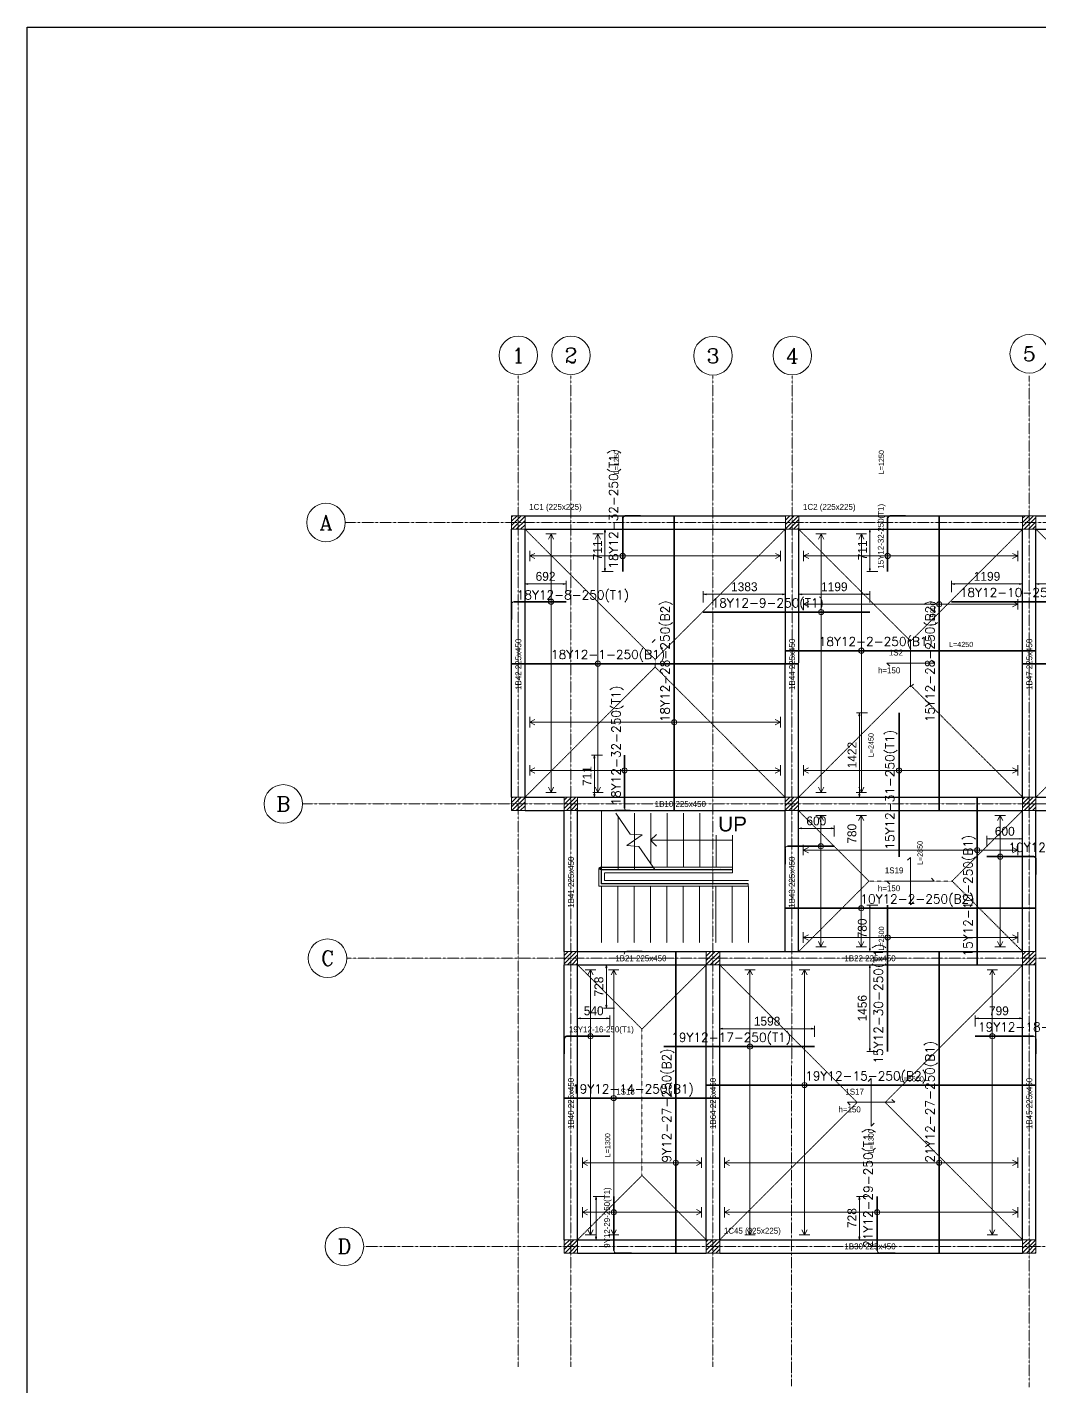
# Model space of a CAD drawing. Header units: inches. Extents: x 23 to 2032867, y 13 to 664695.
# Drawn here: x 606716 to 623773, y 11679 to 34583 of the extents above; entities that cross this region are included whole.
import ezdxf
from ezdxf.enums import TextEntityAlignment as Align

# ---------------------------------------------------------------- set-up
doc = ezdxf.new("R2010")
doc.units = ezdxf.units.IN
doc.header["$MEASUREMENT"] = 0
for name, pattern in [('CENTER2', [0.7, 0.5, -0.1, 0, -0.1]), ('HIDDEN2', [0.1875, 0.125, -0.0625]), ('Overhead', [3.96875, 2.38125, -1.5875])]:
    doc.linetypes.add(name, pattern=pattern)
for name, color, linetype, lineweight in [('A-FLOR-HRAL', 11, 'Continuous', 9), ('A-FLOR-HRAL-MBND', 5, 'Overhead', 9), ('Axis_1', 8, 'CENTER2', 0), ('Axis_2', 8, 'CENTER2', 0), ('AxisBalloons_1', 150, 'ByLayer', 0), ('AxisBalloons_2', 150, 'ByLayer', 0), ('AxisText_1', 18, 'ByLayer', 0), ('AxisText_2', 18, 'ByLayer', 0), ('BeamText', 96, 'ByLayer', 0), ('ColHatch', 11, 'ByLayer', 0), ('Column', 1, 'ByLayer', 0), ('ColumnText', 96, 'ByLayer', 0), ('Dim', 5, 'ByLayer', 0), ('RBar_BOT', 18, 'ByLayer', 0), ('RBar_TOP', 18, 'ByLayer', 0), ('RBarLabel_BOT', 6, 'ByLayer', 0), ('RBarLabel_TOP', 6, 'ByLayer', 0), ('RBarLenText_BOT', 8, 'ByLayer', 0), ('RBarLenText_TOP', 8, 'ByLayer', 0), ('RBarSpanLines', 5, 'ByLayer', 0), ('S-_ANOT----_D', 5, 'ByLayer', 0), ('S-STRS', 31, 'Continuous', 9), ('S-STRS-ANNO', 31, 'Continuous', 9), ('S-STRS-MBND', 31, 'Overhead', 9), ('S-STRS-TEXT', 31, 'Continuous', 9), ('Slab', 5, 'ByLayer', 0), ('SlabText', 5, 'ByLayer', 0), ('SlabYieldLine', 11, 'HIDDEN2', 0)]:
    doc.layers.add(name, color=color, linetype=linetype, lineweight=lineweight)
doc.layers.add('BEAM', color=5, linetype='Continuous')
doc.layers.add('dimensions', color=1, linetype='Continuous')
doc.styles.add('Arial', font='arial.ttf', dxfattribs={"height": 250})
doc.styles.add('AxisText_1', font='ROMANC', dxfattribs={"height": 50})
doc.styles.add('AxisText_2', font='ROMANC', dxfattribs={"height": 50})
doc.styles.add('BeamText', font='TXT', dxfattribs={"height": 1000})
doc.styles.add('ColumnText', font='TXT', dxfattribs={"height": 1000})
doc.styles.add('Dim', font='TXT', dxfattribs={"height": 1000})
doc.styles.add('RBarLabel_TOP', font='TXT', dxfattribs={"height": 20})
doc.styles.add('RBarLenText_BOT', font='TXT', dxfattribs={"height": 17.5})
doc.styles.add('RBarLenText_TOP', font='TXT', dxfattribs={"height": 17.5})
doc.styles.add('Roman', font='romant.shx')
doc.styles.add('SlabText', font='TXT', dxfattribs={"height": 1000})

# ---------------------------------------------------------------- blocks, each defined once
blk = doc.blocks.new('PCDIM_ARROW')
at = {"layer": 'Dim'}
blk.add_hatch(color=256, dxfattribs=at).paths.add_polyline_path([(0, 0), (-1, 0.1667), (-1, -0.1667)], flags=0)
blk.add_hatch(color=256, dxfattribs=at).paths.add_polyline_path([(0, 0), (-1, 0.1667), (-1, -0.1667)], flags=0)
blk.add_hatch(color=256, dxfattribs=at).paths.add_polyline_path([(0, 0), (-1, 0.1667), (-1, -0.1667)], flags=0)
blk.add_hatch(color=256, dxfattribs=at).paths.add_polyline_path([(0, 0), (-1, 0.1667), (-1, -0.1667)], flags=0)
at = {"layer": 'S-_ANOT----_D'}
blk.add_hatch(color=256, dxfattribs=at).paths.add_polyline_path([(0, 0), (-1, 0.1667), (-1, -0.1667)], flags=0)
blk.add_hatch(color=256, dxfattribs=at).paths.add_polyline_path([(0, 0), (-1, 0.1667), (-1, -0.1667)], flags=0)
at = {"layer": 'Dim'}
blk.add_lwpolyline([(0, 0), (-1, 0.1667), (-1, -0.1667)], close=True, dxfattribs=at)
blk.add_lwpolyline([(0, 0), (-1, 0.1667), (-1, -0.1667)], close=True, dxfattribs=at)
blk.add_lwpolyline([(0, 0), (-1, 0.1667), (-1, -0.1667)], close=True, dxfattribs=at)
blk.add_lwpolyline([(0, 0), (-1, 0.1667), (-1, -0.1667)], close=True, dxfattribs=at)
at = {"layer": 'S-_ANOT----_D'}
blk.add_lwpolyline([(0, 0), (-1, 0.1667), (-1, -0.1667)], close=True, dxfattribs=at)
blk.add_lwpolyline([(0, 0), (-1, 0.1667), (-1, -0.1667)], close=True, dxfattribs=at)
blk = doc.blocks.new('Railing - Railing-258497-Level 1')
at = {"layer": 'A-FLOR-HRAL-MBND'}
for p, q in [((-4032, 2419), (-4032, 2404)), ((-3992, 2419), (-4032, 2419)), ((-4032, 2419), (-4032, 2404)), ((-3992, 2419), (-4032, 2419)), ((-4032, 2419), (-4032, 2404)), ((-3992, 2419), (-4032, 2419)), ((-4032, 2419), (-4032, 2404)), ((-3992, 2419), (-4032, 2419)), ((-4032, 2419), (-4032, 2404)), ((-3992, 2419), (-4032, 2419)), ((-4032, 2419), (-4032, 2404)), ((-3992, 2419), (-4032, 2419)), ((-3095, 2389), (-3997, 2389)), ((-3095, 2389), (-3997, 2389)), ((-3095, 2389), (-3997, 2389)), ((-3095, 2389), (-3997, 2389)), ((-3095, 2389), (-3997, 2389)), ((-3095, 2389), (-3997, 2389)), ((-3115, 2419), (-3992, 2419)), ((-3115, 2419), (-3992, 2419)), ((-3115, 2419), (-3992, 2419)), ((-3115, 2419), (-3992, 2419)), ((-3115, 2419), (-3992, 2419)), ((-3115, 2419), (-3992, 2419))]:
    blk.add_line(p, q, dxfattribs=at)
blk = doc.blocks.new('Top Rail Type - Top Rail_Internal_-258609-Level 1')
at = {"layer": 'A-FLOR-HRAL'}
for p, q in [((-1784, 2424), (-2021, 2424)), ((-2021, 2384), (-1784, 2384)), ((-1984, 2402), (-1984, 2406))]:
    blk.add_line(p, q, dxfattribs=at)
at = {"layer": 'A-FLOR-HRAL', "flags": 128}
blk.add_lwpolyline([(-1784, 2406), (-1784, 2404), (-1784, 2402)], dxfattribs=at)
blk = doc.blocks.new('Top Rail Type - Top Rail_Internal_-V2-Level 1')
at = {"layer": 'A-FLOR-HRAL'}
for p, q in [((-3997, 2404), (-4037, 2404)), ((-4037, 2404), (-4037, 2106)), ((-3997, 2404), (-3997, 2146)), ((-3119, 2424), (-3091, 2384)), ((-1784, 2424), (-3119, 2424)), ((-1784, 2384), (-3091, 2384)), ((-1784, 2384), (-1784, 2424)), ((-4037, 2106), (-1517, 2106)), ((-3997, 2146), (-1517, 2146)), ((-1517, 2146), (-1517, 2106))]:
    blk.add_line(p, q, dxfattribs=at)
at = {"layer": 'A-FLOR-HRAL', "linetype": 'Overhead'}
for p, q in [((-4017, 2384), (-4017, 2424)), ((-3119, 2424), (-4017, 2424)), ((-3091, 2384), (-4017, 2384))]:
    blk.add_line(p, q, dxfattribs=at)

msp = doc.modelspace()

# ---------------------------------------------------------------- linework, layer by layer
at = {"lineweight": 35}
for p, q in [((617615.535, 21386.088), (617615.535, 26351.928)), ((622078.906, 21386.088), (622078.906, 26351.928)), ((616746.785, 25415.808), (616746.785, 26309.928)), ((621210.156, 25415.808), (621210.156, 26309.928)), ((622284.456, 24905.008), (625112.756, 24905.008)), ((618104.376, 24730.008), (620911.216, 24730.008)), ((619486.896, 24080.008), (623708.346, 24080.008)), ((614876.811, 23861.258), (619711.706, 23861.258)), ((623483.346, 23861.258), (628389.726, 23861.258)), ((622883.376, 20610.558), (623666.346, 20610.558)), ((619483.236, 19741.808), (623708.346, 19741.808)), ((621210.156, 17330.248), (621210.156, 19791.148)), ((617641.536, 13933.088), (617641.536, 19011.168)), ((622078.906, 13933.088), (622078.906, 19011.168)), ((615805.686, 17586.118), (616528.686, 17586.118)), ((617438.136, 17411.118), (619979.036, 17411.118)), ((618155.756, 16761.118), (623708.346, 16761.118)), ((615763.686, 16542.368), (618380.756, 16542.368))]:
    msp.add_line(p, q, dxfattribs=at)
for centre, start, end in [((616788.785, 26309.928), 89.9999963, 180.0000037), ((621252.156, 26309.928), 89.9999963, 180.0000037), ((623666.346, 20568.558), 359.9999963, 90.0000037), ((615805.686, 17544.118), 89.9999963, 180.0000037)]:
    msp.add_arc(centre, 42, start, end, dxfattribs=at)
at = {"layer": 'Axis_1'}
for p, q in [((612074.354, 26239.428), (652152.696, 26239.428)), ((611355.63, 21498.588), (652152.676, 21498.588)), ((612100.568, 18898.668), (652162.106, 18898.668)), ((612384.936, 14045.588), (652163.756, 14045.588))]:
    msp.add_line(p, q, dxfattribs=at)
at = {"layer": 'Axis_2'}
for p, q in [((614989.311, 12016.097), (614989.311, 28712.81)), ((615876.186, 12016.097), (615876.186, 28712.81)), ((618268.256, 12016.097), (618268.256, 28712.81)), ((619588.936, 11688.098), (619603.307, 28712.81)), ((623595.846, 11672.757), (623595.846, 28712.81))]:
    msp.add_line(p, q, dxfattribs=at)
at = {"layer": 'AxisBalloons_1'}
for centre in [(611749.354, 26239.428), (611030.63, 21498.588), (611775.568, 18898.668), (612059.936, 14045.588)]:
    msp.add_circle(centre, 325, dxfattribs=at)
at = {"layer": 'AxisBalloons_2'}
for centre in [(614989.311, 29054.81), (615876.186, 29054.81), (618268.256, 29048.098), (619604.846, 29050.758), (623595.846, 29080.598)]:
    msp.add_circle(centre, 325, dxfattribs=at)
at = {"layer": 'BEAM', "linetype": 'Continuous', "lineweight": 30}
for p, q in [((615101.811, 26351.928), (619488.716, 26351.928)), ((619713.716, 26351.928), (623483.346, 26351.928)), ((623708.346, 26351.928), (628164.726, 26351.928)), ((614876.811, 21611.088), (614876.811, 26126.928)), ((615101.811, 26126.928), (619488.626, 26126.928)), ((615101.811, 21611.088), (615101.811, 26126.928)), ((619484.806, 21611.088), (619488.626, 26126.928)), ((619709.806, 21611.088), (619713.626, 26126.928)), ((619713.716, 26126.928), (623483.346, 26126.928)), ((623483.346, 21611.088), (623483.346, 26126.928)), ((623708.346, 26126.928), (628164.726, 26126.928)), ((623708.346, 21611.088), (623708.346, 26126.928)), ((615101.811, 21611.088), (615763.686, 21611.088)), ((615988.686, 21611.088), (619484.716, 21611.088)), ((619709.806, 21611.088), (623483.346, 21611.088)), ((623708.346, 21611.088), (624455.846, 21611.088)), ((615101.811, 21386.088), (615763.686, 21386.088)), ((615763.686, 19011.168), (615763.686, 21386.088)), ((615988.686, 21386.088), (619484.626, 21386.088)), ((615988.686, 19011.168), (615988.686, 21386.088)), ((619482.616, 19011.168), (619484.626, 21386.088)), ((619707.616, 19011.168), (619709.626, 21386.088)), ((619709.716, 21386.088), (623483.346, 21386.088)), ((623483.346, 19011.168), (623483.346, 21386.088)), ((623708.346, 21386.088), (624455.846, 21386.088)), ((623708.346, 19011.168), (623708.346, 21386.088)), ((615988.686, 19011.168), (618155.756, 19011.168)), ((618380.756, 19011.168), (623483.346, 19011.168)), ((615763.686, 14158.088), (615763.686, 18786.168)), ((615988.686, 18786.168), (618155.756, 18786.168)), ((615988.686, 14158.088), (615988.686, 18786.168)), ((618155.756, 14158.088), (618155.756, 18786.168)), ((618380.756, 18786.168), (623483.346, 18786.168)), ((618380.756, 14158.088), (618380.756, 18786.168)), ((623483.346, 14158.088), (623483.346, 18786.168)), ((623708.346, 14158.088), (623708.346, 18786.168)), ((615988.686, 14158.088), (618155.756, 14158.088)), ((618380.756, 14158.088), (623483.346, 14158.088)), ((615988.686, 13933.088), (618155.756, 13933.088)), ((618380.756, 13933.088), (623483.346, 13933.088))]:
    msp.add_line(p, q, dxfattribs=at)
at = {"layer": 'ColHatch', "linetype": 'Continuous'}
for p, q in [((614876.811, 26331.086), (614897.653, 26351.928)), ((614876.811, 26260.376), (614968.364, 26351.928)), ((614876.811, 26189.665), (615039.074, 26351.928)), ((614884.785, 26126.928), (615101.811, 26343.954)), ((619488.716, 26346.797), (619493.847, 26351.928)), ((619488.716, 26276.087), (619564.558, 26351.928)), ((619488.716, 26205.376), (619635.269, 26351.928)), ((619488.716, 26134.665), (619705.979, 26351.928)), ((623483.346, 26310.919), (623524.356, 26351.928)), ((623483.346, 26240.208), (623595.067, 26351.928)), ((623483.346, 26169.497), (623665.777, 26351.928)), ((614955.496, 26126.928), (615101.811, 26273.244)), ((615026.206, 26126.928), (615101.811, 26202.533)), ((615096.917, 26126.928), (615101.811, 26131.822)), ((619551.69, 26126.928), (619713.716, 26288.955)), ((619622.401, 26126.928), (619713.716, 26218.244)), ((619693.111, 26126.928), (619713.716, 26147.533)), ((623511.488, 26126.928), (623708.346, 26323.786)), ((623582.199, 26126.928), (623708.346, 26253.076)), ((623652.909, 26126.928), (623708.346, 26182.365)), ((614876.811, 21593.471), (614894.429, 21611.088)), ((614876.811, 21522.76), (614965.139, 21611.088)), ((614876.811, 21452.05), (615035.85, 21611.088)), ((614881.561, 21386.088), (615101.811, 21606.339)), ((614952.271, 21386.088), (615101.811, 21535.628)), ((615763.686, 21561.107), (615813.667, 21611.088)), ((615763.686, 21490.396), (615884.378, 21611.088)), ((615763.686, 21419.686), (615955.089, 21611.088)), ((615800.799, 21386.088), (615988.686, 21573.975)), ((619484.716, 21605.182), (619490.623, 21611.088)), ((619484.716, 21534.471), (619561.333, 21611.088)), ((619484.716, 21463.76), (619632.044, 21611.088)), ((619484.716, 21393.05), (619702.755, 21611.088)), ((619548.466, 21386.088), (619709.716, 21547.339)), ((623483.346, 21573.303), (623521.132, 21611.088)), ((623483.346, 21502.592), (623591.842, 21611.088)), ((623483.346, 21431.882), (623662.553, 21611.088)), ((623508.264, 21386.088), (623708.346, 21586.171)), ((615022.982, 21386.088), (615101.811, 21464.918)), ((615093.693, 21386.088), (615101.811, 21394.207)), ((615871.51, 21386.088), (615988.686, 21503.264)), ((615942.221, 21386.088), (615988.686, 21432.554)), ((619619.176, 21386.088), (619709.716, 21476.628)), ((619689.887, 21386.088), (619709.716, 21405.918)), ((623578.974, 21386.088), (623708.346, 21515.46)), ((623649.685, 21386.088), (623708.346, 21444.75)), ((615763.686, 18944.812), (615830.043, 19011.168)), ((615763.686, 18874.101), (615900.753, 19011.168)), ((615763.686, 18803.391), (615971.464, 19011.168)), ((618155.756, 19003.429), (618163.495, 19011.168)), ((618155.756, 18932.719), (618234.206, 19011.168)), ((618155.756, 18862.008), (618304.916, 19011.168)), ((618155.756, 18791.297), (618375.627, 19011.168)), ((623483.346, 18957.008), (623537.507, 19011.168)), ((623483.346, 18886.297), (623608.217, 19011.168)), ((623483.346, 18815.586), (623678.928, 19011.168)), ((615817.175, 18786.168), (615988.686, 18957.68)), ((615887.885, 18786.168), (615988.686, 18886.969)), ((615958.596, 18786.168), (615988.686, 18816.259)), ((618221.338, 18786.168), (618380.756, 18945.587)), ((618292.048, 18786.168), (618380.756, 18874.876)), ((618362.759, 18786.168), (618380.756, 18804.165)), ((623524.639, 18786.168), (623708.346, 18969.876)), ((623595.349, 18786.168), (623708.346, 18899.165)), ((623666.06, 18786.168), (623708.346, 18828.454)), ((615763.686, 14136.486), (615785.289, 14158.088)), ((615763.686, 14065.775), (615856, 14158.088)), ((615763.686, 13995.064), (615926.71, 14158.088)), ((615772.421, 13933.088), (615988.686, 14149.354)), ((615843.132, 13933.088), (615988.686, 14078.643)), ((615913.842, 13933.088), (615988.686, 14007.932)), ((618155.756, 14124.393), (618189.452, 14158.088)), ((618155.756, 14053.682), (618260.163, 14158.088)), ((618155.756, 13982.971), (618330.873, 14158.088)), ((618176.584, 13933.088), (618380.756, 14137.261)), ((618247.295, 13933.088), (618380.756, 14066.55)), ((618318.005, 13933.088), (618380.756, 13995.839)), ((623483.346, 14148.682), (623492.753, 14158.088)), ((623483.346, 14077.971), (623563.464, 14158.088)), ((623483.346, 14007.26), (623634.174, 14158.088)), ((623483.346, 13936.55), (623704.885, 14158.088)), ((623550.596, 13933.088), (623708.346, 14090.839)), ((623621.306, 13933.088), (623708.346, 14020.128)), ((615984.553, 13933.088), (615988.686, 13937.222)), ((623692.017, 13933.088), (623708.346, 13949.417))]:
    msp.add_line(p, q, dxfattribs=at)
at = {"layer": 'Column'}
for p, q in [((615101.811, 26351.928), (614876.811, 26351.928)), ((614876.811, 26351.928), (614876.811, 26126.928)), ((615101.811, 26126.928), (615101.811, 26351.928)), ((619713.716, 26351.928), (619488.716, 26351.928)), ((619488.716, 26351.928), (619488.716, 26126.928)), ((619713.716, 26126.928), (619713.716, 26351.928)), ((623708.346, 26351.928), (623483.346, 26351.928)), ((623483.346, 26351.928), (623483.346, 26126.928)), ((623708.346, 26126.928), (623708.346, 26351.928)), ((614876.811, 26126.928), (615101.811, 26126.928)), ((619488.716, 26126.928), (619713.716, 26126.928)), ((623483.346, 26126.928), (623708.346, 26126.928)), ((615101.811, 21611.088), (614876.811, 21611.088)), ((614876.811, 21611.088), (614876.811, 21386.088)), ((615101.811, 21386.088), (615101.811, 21611.088)), ((615988.686, 21611.088), (615763.686, 21611.088)), ((615763.686, 21611.088), (615763.686, 21386.088)), ((615988.686, 21386.088), (615988.686, 21611.088)), ((619709.716, 21611.088), (619484.716, 21611.088)), ((619484.716, 21611.088), (619484.716, 21386.088)), ((619709.716, 21386.088), (619709.716, 21611.088)), ((623708.346, 21611.088), (623483.346, 21611.088)), ((623483.346, 21611.088), (623483.346, 21386.088)), ((623708.346, 21386.088), (623708.346, 21611.088)), ((614876.811, 21386.088), (615101.811, 21386.088)), ((615763.686, 21386.088), (615988.686, 21386.088)), ((619484.716, 21386.088), (619709.716, 21386.088)), ((623483.346, 21386.088), (623708.346, 21386.088)), ((615988.686, 19011.168), (615763.686, 19011.168)), ((615763.686, 19011.168), (615763.686, 18786.168)), ((615988.686, 18786.168), (615988.686, 19011.168)), ((618380.756, 19011.168), (618155.756, 19011.168)), ((618155.756, 19011.168), (618155.756, 18786.168)), ((618380.756, 18786.168), (618380.756, 19011.168)), ((623708.346, 19011.168), (623483.346, 19011.168)), ((623483.346, 19011.168), (623483.346, 18786.168)), ((623708.346, 18786.168), (623708.346, 19011.168)), ((615763.686, 18786.168), (615988.686, 18786.168)), ((618155.756, 18786.168), (618380.756, 18786.168)), ((623483.346, 18786.168), (623708.346, 18786.168)), ((615988.686, 14158.088), (615763.686, 14158.088)), ((615763.686, 14158.088), (615763.686, 13933.088)), ((615988.686, 13933.088), (615988.686, 14158.088)), ((618380.756, 14158.088), (618155.756, 14158.088)), ((618155.756, 14158.088), (618155.756, 13933.088)), ((618380.756, 13933.088), (618380.756, 14158.088)), ((623708.346, 14158.088), (623483.346, 14158.088)), ((623483.346, 14158.088), (623483.346, 13933.088)), ((623708.346, 13933.088), (623708.346, 14158.088)), ((615763.686, 13933.088), (615988.686, 13933.088)), ((618155.756, 13933.088), (618380.756, 13933.088)), ((623483.346, 13933.088), (623708.346, 13933.088))]:
    msp.add_line(p, q, dxfattribs=at)
at = {"layer": 'Dim', "linetype": 'Continuous'}
for p, q in [((616396.785, 26126.928), (616584.285, 26126.928)), ((616446.785, 25415.808), (616446.785, 26126.928)), ((620860.156, 26126.928), (621047.656, 26126.928)), ((620910.156, 25415.808), (620910.156, 26126.928)), ((615101.811, 25255.008), (615101.811, 25067.508)), ((615101.811, 25205.008), (615793.428, 25205.008)), ((615793.428, 25255.008), (615793.428, 25067.508)), ((616396.785, 25415.808), (616584.285, 25415.808)), ((620860.156, 25415.808), (621047.656, 25415.808)), ((622284.456, 25255.008), (622284.456, 25067.508)), ((622284.456, 25205.008), (623483.346, 25205.008)), ((623483.346, 25255.008), (623483.346, 25067.508)), ((623708.346, 25255.008), (623708.346, 25067.508)), ((623708.346, 25205.008), (625112.756, 25205.008)), ((618104.376, 25080.008), (618104.376, 24892.508)), ((618104.376, 25030.008), (619487.446, 25030.008)), ((619487.446, 25080.008), (619487.446, 24892.508)), ((619712.446, 25080.008), (619712.446, 24892.508)), ((619712.446, 25030.008), (620911.216, 25030.008)), ((620911.216, 25080.008), (620911.216, 24892.508)), ((620685.156, 23033.338), (620872.656, 23033.338)), ((620735.156, 21611.088), (620735.156, 23033.338)), ((616221.785, 22322.218), (616409.285, 22322.218)), ((616271.785, 21611.088), (616271.785, 22322.218)), ((616221.785, 21611.088), (616409.285, 21611.088)), ((620685.156, 21611.088), (620872.656, 21611.088)), ((620685.156, 21386.088), (620872.656, 21386.088)), ((619709.116, 21135.558), (619709.116, 20948.058)), ((619709.116, 21085.558), (620308.996, 21085.558)), ((620308.996, 21135.558), (620308.996, 20948.058)), ((622883.376, 20960.558), (622883.376, 20773.058)), ((622883.376, 20910.558), (623483.346, 20910.558)), ((623483.346, 20960.558), (623483.346, 20773.058)), ((620860.156, 19791.148), (621047.656, 19791.148)), ((620910.156, 19011.168), (620910.156, 19791.148)), ((620860.156, 19011.168), (621047.656, 19011.168)), ((616422.786, 18786.168), (616610.286, 18786.168)), ((616472.786, 18058.208), (616472.786, 18786.168)), ((620860.156, 18786.168), (621047.656, 18786.168)), ((620910.156, 17330.248), (620910.156, 18786.168)), ((615988.686, 17936.118), (615988.686, 17748.618)), ((615988.686, 17886.118), (616528.686, 17886.118)), ((616422.786, 18058.208), (616610.286, 18058.208)), ((616528.686, 17936.118), (616528.686, 17748.618)), ((622684.206, 17936.118), (622684.206, 17748.618)), ((622684.206, 17886.118), (623483.346, 17886.118)), ((623483.346, 17936.118), (623483.346, 17748.618)), ((618155.756, 17761.118), (618155.756, 17573.618)), ((618380.756, 17761.118), (618380.756, 17573.618)), ((618380.756, 17711.118), (619979.036, 17711.118)), ((619979.036, 17761.118), (619979.036, 17573.618)), ((620860.156, 17330.248), (621047.656, 17330.248)), ((616247.786, 14886.048), (616435.286, 14886.048)), ((616297.786, 14158.088), (616297.786, 14886.048)), ((620685.156, 14886.048), (620872.656, 14886.048)), ((620735.156, 14158.088), (620735.156, 14886.048)), ((616247.786, 14158.088), (616435.286, 14158.088)), ((620685.156, 14158.088), (620872.656, 14158.088))]:
    msp.add_line(p, q, dxfattribs=at)
at = {"layer": 'RBar_BOT', "color": 0, "lineweight": 35}
msp.add_line((622719.156, 18786.168), (622719.156, 21611.088), dxfattribs=at)
at = {"layer": 'RBar_TOP', "color": 0, "lineweight": 35}
for p, q in [((616788.785, 26351.928), (617046.785, 26351.928)), ((621252.156, 26351.928), (621510.156, 26351.928)), ((614876.811, 24605.008), (614876.811, 24863.008)), ((614918.811, 24905.008), (615793.428, 24905.008)), ((621402.156, 20606.108), (621402.156, 23033.338)), ((616778.285, 21428.088), (616778.285, 22322.218)), ((616871.785, 21386.088), (616613.785, 21386.088)), ((619484.116, 20485.558), (619484.116, 20743.558)), ((619526.116, 20785.558), (620308.996, 20785.558)), ((623708.346, 20568.558), (623708.346, 20310.558)), ((616814.785, 19011.168), (617072.786, 19011.168)), ((615763.686, 17286.118), (615763.686, 17544.118)), ((622684.206, 17586.118), (623666.346, 17586.118)), ((623708.346, 17544.118), (623708.346, 17286.118)), ((616597.786, 13975.088), (616597.786, 14886.048)), ((621035.156, 13975.088), (621035.156, 14886.048)), ((616897.786, 13933.088), (616639.785, 13933.088)), ((621335.156, 13933.088), (621077.156, 13933.088))]:
    msp.add_line(p, q, dxfattribs=at)
at = {"layer": 'RBar_TOP'}
for centre, radius, start, end in [((614918.811, 24863.008), 42, 89.9999963, 180.0000037), ((616820.285, 21428.088), 42, 179.9999963, 270.0000037), ((619526.116, 20743.558), 42, 89.9999963, 180.0000037), ((616814.786, 18969.169), 41.999, 90.0006784, 180.0006858), ((623666.346, 17544.118), 42, 359.9999963, 90.0000037), ((616639.786, 13975.088), 41.999, 179.9993142, 269.9993216), ((621077.156, 13975.088), 42, 179.9999963, 270.0000037)]:
    msp.add_arc(centre, radius, start, end, dxfattribs=at)
at = {"layer": 'RBarSpanLines'}
for p, q in [((615452.889, 26046.928), (615627.889, 26046.928)), ((615496.639, 25959.428), (615540.389, 26046.928)), ((615540.389, 21691.088), (615540.389, 26046.928)), ((615540.389, 26046.928), (615584.139, 25959.428)), ((616242.082, 26046.928), (616417.082, 26046.928)), ((616285.832, 25959.428), (616329.582, 26046.928)), ((616329.582, 21691.088), (616329.582, 26046.928)), ((616329.582, 26046.928), (616373.332, 25959.428)), ((620002.036, 26046.928), (620177.036, 26046.928)), ((620045.786, 25959.428), (620089.536, 26046.928)), ((620089.536, 21691.088), (620089.536, 26046.928)), ((620089.536, 26046.928), (620133.286, 25959.428)), ((620680.396, 26046.928), (620855.396, 26046.928)), ((620724.146, 25959.428), (620767.896, 26046.928)), ((620767.896, 21691.088), (620767.896, 26046.928)), ((620767.896, 26046.928), (620811.646, 25959.428)), ((615181.811, 25587.848), (615181.811, 25762.848)), ((615181.811, 25675.348), (615269.311, 25719.098)), ((619408.236, 25675.348), (615181.811, 25675.348)), ((615269.311, 25631.598), (615181.811, 25675.348)), ((619408.236, 25675.348), (619320.736, 25719.098)), ((619320.736, 25631.598), (619408.236, 25675.348)), ((619408.236, 25587.848), (619408.236, 25762.848)), ((619793.236, 25587.848), (619793.236, 25762.848)), ((619793.236, 25675.348), (619880.736, 25719.098)), ((623403.346, 25675.348), (619793.236, 25675.348)), ((619880.736, 25631.598), (619793.236, 25675.348)), ((623403.346, 25675.348), (623315.846, 25719.098)), ((623315.846, 25631.598), (623403.346, 25675.348)), ((623403.346, 25587.848), (623403.346, 25762.848)), ((619792.556, 24774.998), (619792.556, 24949.998)), ((619792.556, 24862.498), (619880.056, 24906.248)), ((623403.346, 24862.498), (619792.556, 24862.498)), ((619880.056, 24818.748), (619792.556, 24862.498)), ((623403.346, 24862.498), (623315.846, 24906.248)), ((623315.846, 24818.748), (623403.346, 24862.498)), ((623403.346, 24774.998), (623403.346, 24949.998)), ((615181.811, 22788.028), (615181.811, 22963.028)), ((615181.811, 22875.528), (615269.311, 22919.278)), ((619405.876, 22875.528), (619318.376, 22919.278)), ((619405.876, 22788.028), (619405.876, 22963.028)), ((619405.876, 22875.528), (615181.811, 22875.528)), ((615269.311, 22831.778), (615181.811, 22875.528)), ((619318.376, 22831.778), (619405.876, 22875.528)), ((615181.811, 21975.178), (615181.811, 22150.178)), ((615181.811, 22062.678), (615269.311, 22106.428)), ((619405.196, 22062.678), (615181.811, 22062.678)), ((615269.311, 22018.928), (615181.811, 22062.678)), ((619405.196, 22062.678), (619317.696, 22106.428)), ((619317.696, 22018.928), (619405.196, 22062.678)), ((619405.196, 21975.178), (619405.196, 22150.178)), ((619790.196, 21975.178), (619790.196, 22150.178)), ((619790.196, 22062.678), (619877.696, 22106.428)), ((623403.346, 22062.678), (619790.196, 22062.678)), ((619877.696, 22018.928), (619790.196, 22062.678)), ((623403.346, 22062.678), (623315.846, 22106.428)), ((623315.846, 22018.928), (623403.346, 22062.678)), ((623403.346, 21975.178), (623403.346, 22150.178)), ((615496.639, 21778.588), (615540.389, 21691.088)), ((615540.389, 21691.088), (615584.139, 21778.588)), ((616285.832, 21778.588), (616329.582, 21691.088)), ((616329.582, 21691.088), (616373.332, 21778.588)), ((620045.786, 21778.588), (620089.536, 21691.088)), ((620089.536, 21691.088), (620133.286, 21778.588)), ((620724.146, 21778.588), (620767.896, 21691.088)), ((620767.896, 21691.088), (620811.646, 21778.588)), ((615452.889, 21691.088), (615627.889, 21691.088)), ((616242.082, 21691.088), (616417.082, 21691.088)), ((620002.036, 21691.088), (620177.036, 21691.088)), ((620680.396, 21691.088), (620855.396, 21691.088)), ((619999.036, 21306.088), (620174.036, 21306.088)), ((620042.786, 21218.588), (620086.536, 21306.088)), ((620086.536, 19091.168), (620086.536, 21306.088)), ((620086.536, 21306.088), (620130.286, 21218.588)), ((620677.766, 21306.088), (620852.766, 21306.088)), ((620721.516, 21218.588), (620765.266, 21306.088)), ((620765.266, 19091.168), (620765.266, 21306.088)), ((620765.266, 21306.088), (620809.016, 21218.588)), ((623018.366, 21306.088), (623193.366, 21306.088)), ((623062.116, 21218.588), (623105.866, 21306.088)), ((623105.866, 19091.168), (623105.866, 21306.088)), ((623105.866, 21306.088), (623149.616, 21218.588)), ((619789.056, 20633.608), (619789.056, 20808.608)), ((619789.056, 20721.108), (619876.556, 20764.858)), ((623403.346, 20721.108), (619789.056, 20721.108)), ((619876.556, 20677.358), (619789.056, 20721.108)), ((623403.346, 20721.108), (623315.846, 20764.858)), ((623315.846, 20677.358), (623403.346, 20721.108)), ((623403.346, 20633.608), (623403.346, 20808.608)), ((619787.816, 19161.168), (619787.816, 19336.168)), ((619787.816, 19248.668), (619875.316, 19292.418)), ((623403.346, 19248.668), (619787.816, 19248.668)), ((619875.316, 19204.918), (619787.816, 19248.668)), ((623403.346, 19248.668), (623315.846, 19292.418)), ((623315.846, 19204.918), (623403.346, 19248.668)), ((623403.346, 19161.168), (623403.346, 19336.168)), ((619999.036, 19091.168), (620174.036, 19091.168)), ((620042.786, 19178.668), (620086.536, 19091.168)), ((620086.536, 19091.168), (620130.286, 19178.668)), ((620677.766, 19091.168), (620852.766, 19091.168)), ((620721.516, 19178.668), (620765.266, 19091.168)), ((620765.266, 19091.168), (620809.016, 19178.668)), ((623018.366, 19091.168), (623193.366, 19091.168)), ((623062.116, 19178.668), (623105.866, 19091.168)), ((623105.866, 19091.168), (623149.616, 19178.668)), ((616117.893, 18706.168), (616292.893, 18706.168)), ((616161.643, 18618.668), (616205.393, 18706.168)), ((616205.393, 14238.088), (616205.393, 18706.168)), ((616205.393, 18706.168), (616249.143, 18618.668)), ((616507.965, 18706.168), (616682.965, 18706.168)), ((616551.715, 18618.668), (616595.465, 18706.168)), ((616595.465, 14238.088), (616595.465, 18706.168)), ((616595.465, 18706.168), (616639.215, 18618.668)), ((618803.516, 18706.168), (618978.516, 18706.168)), ((618847.266, 18618.668), (618891.016, 18706.168)), ((618891.016, 14238.088), (618891.016, 18706.168)), ((618891.016, 18706.168), (618934.766, 18618.668)), ((619721.986, 18706.168), (619896.986, 18706.168)), ((619765.736, 18618.668), (619809.486, 18706.168)), ((619809.486, 14238.088), (619809.486, 18706.168)), ((619809.486, 18706.168), (619853.236, 18618.668)), ((622885.586, 18706.168), (623060.586, 18706.168)), ((622929.336, 18618.668), (622973.086, 18706.168)), ((622973.086, 14238.088), (622973.086, 18706.168)), ((622973.086, 18706.168), (623016.836, 18618.668)), ((616068.686, 15366.448), (616068.686, 15541.448)), ((616068.686, 15453.948), (616156.186, 15497.698)), ((618075.756, 15453.948), (616068.686, 15453.948)), ((616156.186, 15410.198), (616068.686, 15453.948)), ((618075.756, 15453.948), (617988.257, 15497.698)), ((617988.257, 15410.198), (618075.756, 15453.948)), ((618075.756, 15366.448), (618075.756, 15541.448)), ((618460.756, 15366.448), (618460.756, 15541.448)), ((618460.756, 15453.948), (618548.256, 15497.698)), ((623403.346, 15453.948), (618460.756, 15453.948)), ((618548.256, 15410.198), (618460.756, 15453.948)), ((623403.346, 15453.948), (623315.846, 15497.698)), ((623315.846, 15410.198), (623403.346, 15453.948)), ((623403.346, 15366.448), (623403.346, 15541.448)), ((616068.686, 14533.398), (616068.686, 14708.398)), ((616068.686, 14620.898), (616156.186, 14664.648)), ((618075.756, 14620.898), (617988.257, 14664.648)), ((618075.756, 14533.398), (618075.756, 14708.398)), ((618460.756, 14533.398), (618460.756, 14708.398)), ((618460.756, 14620.898), (618548.256, 14664.648)), ((623403.346, 14620.898), (623315.846, 14664.648)), ((623403.346, 14533.398), (623403.346, 14708.398)), ((618075.756, 14620.898), (616068.686, 14620.898)), ((616156.186, 14577.148), (616068.686, 14620.898)), ((617988.257, 14577.148), (618075.756, 14620.898)), ((623403.346, 14620.898), (618460.756, 14620.898)), ((618548.256, 14577.148), (618460.756, 14620.898)), ((623315.846, 14577.148), (623403.346, 14620.898)), ((616117.893, 14238.088), (616292.893, 14238.088)), ((616161.643, 14325.588), (616205.393, 14238.088)), ((616205.393, 14238.088), (616249.143, 14325.588)), ((616507.965, 14238.088), (616682.965, 14238.088)), ((616551.715, 14325.588), (616595.465, 14238.088)), ((616595.465, 14238.088), (616639.215, 14325.588)), ((618803.516, 14238.088), (618978.516, 14238.088)), ((618847.266, 14325.588), (618891.016, 14238.088)), ((618891.016, 14238.088), (618934.766, 14325.588)), ((619721.986, 14238.088), (619896.986, 14238.088)), ((619765.736, 14325.588), (619809.486, 14238.088)), ((619809.486, 14238.088), (619853.236, 14325.588)), ((622885.586, 14238.088), (623060.586, 14238.088)), ((622929.336, 14325.588), (622973.086, 14238.088)), ((622973.086, 14238.088), (623016.836, 14325.588))]:
    msp.add_line(p, q, dxfattribs=at)
for centre in [(616746.785, 25675.348), (621210.156, 25675.348), (615540.389, 24905.008), (620089.536, 24730.008), (622078.906, 24862.498), (620767.896, 24080.008), (616329.582, 23861.258), (617615.535, 22875.528), (616778.285, 22062.678), (621402.156, 22062.678), (620086.536, 20785.558), (622719.156, 20721.108), (623105.866, 20610.558), (620765.266, 19741.808), (621210.156, 19248.668), (616205.393, 17586.118), (618891.016, 17411.118), (622973.086, 17586.118), (619809.486, 16761.118), (616595.465, 16542.368), (617641.536, 15453.948), (622078.906, 15453.948), (616597.786, 14620.898), (621035.156, 14620.898)]:
    msp.add_circle(centre, 43.75, dxfattribs=at)
at = {"layer": 'S-STRS'}
for p, q in [((616874.532, 20990.486), (616631.937, 21340.688)), ((616946.851, 21340.688), (616946.851, 20985.495)), ((617221.851, 21340.688), (617221.851, 20489.107)), ((617496.851, 21340.688), (617496.851, 20431.488)), ((617771.851, 21340.688), (617771.851, 20431.488)), ((618046.851, 21340.688), (618046.851, 20431.488)), ((618321.851, 21340.688), (618321.851, 20431.488)), ((618596.851, 21340.688), (618596.851, 20431.488)), ((616816.354, 20795.689), (617077.349, 20976.488)), ((617077.349, 20976.488), (616874.532, 20990.486)), ((616946.851, 20886.088), (616946.851, 20786.682)), ((617019.171, 20781.691), (616816.354, 20795.689)), ((617261.765, 20431.488), (617019.171, 20781.691)), ((618596.851, 20386.088), (617293.215, 20386.088)), ((618321.851, 20391.488), (618321.851, 20386.088)), ((618596.851, 20391.488), (618596.851, 20386.088)), ((618596.851, 20386.088), (618596.851, 20336.088)), ((618596.851, 20336.088), (617327.851, 20336.088))]:
    msp.add_line(p, q, dxfattribs=at)
at = {"layer": 'S-STRS-ANNO'}
for p, q in [((617314.304, 20983.679), (617216.713, 20886.088)), ((617314.304, 20788.498), (617216.713, 20886.088)), ((617492.741, 20886.088), (617221.851, 20886.088)), ((617768.768, 20886.088), (617496.851, 20886.088)), ((618044.796, 20886.088), (617771.851, 20886.088)), ((618320.824, 20886.088), (618046.851, 20886.088)), ((618596.851, 20886.088), (618321.851, 20886.088))]:
    msp.add_line(p, q, dxfattribs=at)
at = {"layer": 'S-STRS-MBND'}
for p, q in [((616388.63, 21386.088), (616388.63, 20386.088)), ((616671.851, 21283.07), (616671.851, 20386.088)), ((616946.851, 20985.495), (616946.851, 20886.088)), ((616946.851, 20786.682), (616946.851, 20386.088)), ((616388.63, 20386.088), (616388.63, 20158.665)), ((617293.215, 20386.088), (616388.63, 20386.088)), ((616388.63, 20386.088), (616388.63, 20158.665)), ((617293.215, 20386.088), (616388.63, 20386.088)), ((616388.63, 20153.265), (616388.63, 20158.665)), ((616388.63, 20158.665), (618863.63, 20158.665)), ((616388.63, 20158.665), (618863.63, 20158.665)), ((616438.63, 20336.088), (616438.63, 20208.665)), ((617327.851, 20336.088), (616438.63, 20336.088)), ((616438.63, 20208.665), (618863.63, 20208.665)), ((616663.63, 20153.265), (616663.63, 20158.665)), ((616938.63, 20153.265), (616938.63, 20158.665)), ((618313.63, 20153.265), (618313.63, 20158.665)), ((618588.63, 20153.265), (618588.63, 20158.665)), ((616388.63, 19158.665), (616388.63, 20113.265)), ((616663.63, 19158.665), (616663.63, 20113.265)), ((616938.63, 19158.665), (616938.63, 20113.265)), ((617213.63, 19158.665), (617213.63, 20113.265)), ((617488.63, 19158.665), (617488.63, 20113.265)), ((617763.63, 19158.665), (617763.63, 20113.265)), ((618038.63, 19158.665), (618038.63, 20113.265)), ((618313.63, 19158.665), (618313.63, 20113.265)), ((618588.63, 19158.665), (618588.63, 20113.265)), ((618863.63, 19158.665), (618863.63, 20113.265))]:
    msp.add_line(p, q, dxfattribs=at)
at = {"layer": 'Slab', "linetype": 'Continuous'}
for p, q in [((617244.766, 24219.508), (617294.264, 24269.008)), ((621548.036, 24219.508), (621597.526, 24269.008)), ((621597.526, 23469.008), (621597.526, 24269.008)), ((621197.526, 23869.008), (621997.526, 23869.008)), ((621247.026, 23819.508), (621197.526, 23869.008)), ((621948.036, 23918.508), (621997.526, 23869.008)), ((621647.026, 23518.508), (621597.526, 23469.008)), ((621546.486, 20549.128), (621595.976, 20598.628)), ((621595.976, 19798.628), (621595.976, 20598.628)), ((621195.976, 20198.628), (621995.976, 20198.628)), ((621245.476, 20149.128), (621195.976, 20198.628)), ((621946.486, 20248.128), (621995.976, 20198.628)), ((621645.476, 19848.128), (621595.976, 19798.628)), ((620882.556, 16822.628), (620932.046, 16872.128)), ((620932.046, 16072.128), (620932.046, 16872.128)), ((621282.556, 16521.628), (621332.046, 16472.128)), ((620532.046, 16472.128), (621332.046, 16472.128)), ((620581.546, 16422.628), (620532.046, 16472.128)), ((620981.546, 16121.628), (620932.046, 16072.128))]:
    msp.add_line(p, q, dxfattribs=at)
at = {"layer": 'SlabYieldLine'}
for p, q in [((615101.811, 26126.928), (617294.236, 23934.508)), ((619488.626, 26126.928), (617294.346, 23934.508)), ((619713.626, 26126.928), (621598.006, 24240.958)), ((623483.346, 26126.928), (621597.376, 24240.958)), ((623708.346, 26126.928), (625936.536, 23898.738)), ((621597.686, 24241.268), (621597.376, 23497.058)), ((617294.29, 23934.448), (617294.236, 23803.508)), ((623708.346, 21611.088), (625936.536, 23839.278)), ((615101.811, 21611.088), (617294.236, 23803.508)), ((619484.806, 21611.088), (617294.236, 23803.508)), ((619709.806, 21611.088), (621597.376, 23497.058)), ((623483.346, 21611.088), (621597.376, 23497.058)), ((619709.626, 21386.088), (620896.076, 20198.628)), ((623483.346, 21386.088), (622295.886, 20198.628)), ((619707.616, 19011.168), (620896.076, 20198.628)), ((622295.886, 20198.628), (620896.076, 20198.628)), ((623483.346, 19011.168), (622295.886, 20198.628)), ((615988.686, 18786.168), (617072.222, 17702.638)), ((618155.756, 18786.168), (617072.222, 17702.638)), ((618380.756, 18786.168), (620694.796, 16472.128)), ((623483.346, 18786.168), (621169.306, 16472.128)), ((617072.222, 17702.638), (617072.222, 15241.618)), ((618380.756, 14158.088), (620694.796, 16472.128)), ((621169.306, 16472.128), (620694.796, 16472.128)), ((623483.346, 14158.088), (621169.306, 16472.128)), ((615988.686, 14158.088), (617072.222, 15241.618)), ((618155.756, 14158.088), (617072.222, 15241.618))]:
    msp.add_line(p, q, dxfattribs=at)

# ---------------------------------------------------------------- block references
at = {"layer": 'A-FLOR-HRAL'}
for name in ['Top Rail Type - Top Rail_Internal_-V2-Level 1', 'Railing - Railing-258497-Level 1', 'Top Rail Type - Top Rail_Internal_-258609-Level 1']:
    msp.add_blockref(name, (620380.549, 18007.233), dxfattribs=at)
at = {"layer": 'Dim', "xscale": 50, "yscale": 50, "zscale": 50}
for p, rotation in [((616446.785, 26126.928), 90), ((620910.156, 26126.928), 90), ((616446.785, 25415.808), 270), ((620910.156, 25415.808), 270), ((615101.811, 25205.008), 180), ((622284.456, 25205.008), 180), ((623708.346, 25205.008), 180), ((618104.376, 25030.008), 180), ((619712.446, 25030.008), 180), ((620735.156, 23033.338), 90), ((616271.785, 22322.218), 90), ((616271.785, 21611.088), 270), ((620735.156, 21611.088), 270), ((619709.116, 21085.558), 180), ((622883.376, 20910.558), 180), ((620910.156, 19791.148), 90), ((620910.156, 19011.168), 270), ((616472.786, 18786.168), 90), ((620910.156, 18786.168), 90), ((616472.786, 18058.208), 270), ((615988.686, 17886.118), 180), ((622684.206, 17886.118), 180), ((618380.756, 17711.118), 180), ((620910.156, 17330.248), 270), ((616297.786, 14886.048), 90), ((620735.156, 14886.048), 90), ((616297.786, 14158.088), 270), ((620735.156, 14158.088), 270)]:
    msp.add_blockref('PCDIM_ARROW', p, dxfattribs=dict(at, rotation=rotation))
for p in [(615793.428, 25205.008), (623483.346, 25205.008), (619487.446, 25030.008), (620911.216, 25030.008), (620308.996, 21085.558), (623483.346, 20910.558), (616528.686, 17886.118), (623483.346, 17886.118), (619979.036, 17711.118)]:
    msp.add_blockref('PCDIM_ARROW', p, dxfattribs=at)

# ---------------------------------------------------------------- texts
at = {"layer": 'AxisText_1', "color": 7, "linetype": 'Continuous', "style": 'AxisText_1'}
for s, p in [('A', (611749.354, 26239.428)), ('B', (611030.63, 21498.588)), ('C', (611775.568, 18898.668)), ('D', (612059.936, 14045.588))]:
    msp.add_text(s, height=250, dxfattribs=at).set_placement(p, align=Align.MIDDLE_CENTER)
at = {"layer": 'AxisText_2', "color": 0, "linetype": 'Continuous', "style": 'AxisText_2'}
for s, p in [('1', (614989.311, 29054.81)), ('2', (615876.186, 29054.81)), ('3', (618268.256, 29048.098)), ('4', (619604.846, 29050.758)), ('5', (623595.846, 29080.598))]:
    msp.add_text(s, height=250, dxfattribs=at).set_placement(p, align=Align.MIDDLE_CENTER)
at = {"layer": 'BeamText', "linetype": 'Continuous', "style": 'BeamText'}
for s, rotation, p in [('1B42 225x450 ', 90, (614989.311, 23869.008)), ('1B44 225x450 ', 89.95164, (619599.216, 23869.008)), ('1B47 225x450 ', 90, (623595.846, 23869.008)), ('1B41 225x450 ', 90, (615876.186, 20198.628)), ('1B43 225x450 ', 89.95164, (619596.116, 20198.628)), ('1B40 225x450 ', 90, (615876.186, 16472.128)), ('1B64 225x450 ', 90, (618268.256, 16472.128)), ('1B45 225x450 ', 90, (623595.846, 16472.128))]:
    msp.add_text(s, height=100, rotation=rotation, dxfattribs=at).set_placement(p, align=Align.MIDDLE_CENTER)
for s, p in [('1B10 225x450 ', (617736.654, 21498.588)), ('1B21 225x450 ', (617072.222, 18898.668)), ('1B22 225x450 ', (620932.046, 18898.668)), ('1B30 225x450 ', (620932.046, 14045.588))]:
    msp.add_text(s, height=100, dxfattribs=at).set_placement(p, align=Align.MIDDLE_CENTER)
at = {"layer": 'ColumnText', "linetype": 'Continuous', "style": 'ColumnText'}
for s, p in [('1C1 (225x225)', (615172.522, 26422.638)), ('1C2 (225x225)', (619784.526, 26422.638)), ('1C45 (225x225)', (618451.466, 14228.798))]:
    msp.add_text(s, height=100, dxfattribs=at).set_placement(p, align=Align.BOTTOM_LEFT)
at = {"layer": 'Dim', "color": 7, "linetype": 'Continuous', "char_height": 150, "width": 10, "attachment_point": 8, "rotation": 90, "style": 'Dim'}
for s, insert in [('711', (616396.785, 25771.368)), ('711', (620860.156, 25771.368)), ('1422', (620685.156, 22322.218)), ('711', (616221.785, 21966.648)), ('780', (620685.156, 20996.098)), ('780', (620860.156, 19401.158)), ('728', (616422.786, 18422.188)), ('1456', (620860.156, 18058.208)), ('728', (620685.156, 14522.068))]:
    msp.add_mtext(s, dxfattribs=dict(at, insert=insert))
at = {"layer": 'Dim', "color": 7, "linetype": 'Continuous', "char_height": 150, "width": 10, "attachment_point": 8, "style": 'Dim'}
for s, insert in [('692', (615447.619, 25255.008)), ('1383', (618795.906, 25080.008)), ('1199', (620311.826, 25080.008)), ('1199', (622883.896, 25255.008)), ('600', (620009.056, 21135.558)), ('600', (623183.366, 20960.558)), ('540', (616258.686, 17936.118)), ('1598', (619179.896, 17761.118)), ('799', (623083.776, 17936.118))]:
    msp.add_mtext(s, dxfattribs=dict(at, insert=insert))
at = {"layer": 'RBarLabel_BOT', "linetype": 'Continuous', "style": 'Roman'}
for s, p in [('18Y12-32-250(T1)', (616711.785, 25460.508)), ('18Y12-28-250(B2)', (617580.535, 22875.838)), ('15Y12-28-250(B2)', (622043.906, 22875.838)), ('18Y12-32-250(T1)', (616755.285, 21472.798)), ('15Y12-31-250(T1)', (621367.156, 20727.478)), ('15Y12-10-250(B1)', (622684.156, 18927.418)), ('15Y12-30-250(T1)', (621175.156, 17124.788)), ('21Y12-27-250(B1)', (622043.906, 15456.508)), ('9Y12-27-250(B2)', (617606.536, 15456.508)), ('21Y12-29-250(T1)', (621000.156, 14020.638))]:
    msp.add_text(s, height=150, rotation=90, dxfattribs=at).set_placement(p, align=Align.BOTTOM_LEFT)
at = {"layer": 'RBarLabel_TOP', "linetype": 'Continuous', "style": 'RBarLabel_TOP'}
for s, p in [('15Y12-32-250(T1)', (621175.156, 25460.508)), ('9Y12-29-250(T1)', (616562.786, 14020.638))]:
    msp.add_text(s, height=100, rotation=90, dxfattribs=at).set_placement(p, align=Align.BOTTOM_LEFT)
at = {"layer": 'RBarLabel_TOP', "linetype": 'Continuous'}
for s, height, style, p in [('18Y12-8-250(T1)', 150, 'Roman', (614962.542, 24900.008)), ('18Y12-9-250(T1)', 150, 'Roman', (618244.716, 24765.008)), ('18Y12-10-250(T1)', 150, 'Roman', (622425.866, 24940.008)), ('18Y12-2-250(B1)', 150, 'Roman', (620049.092, 24115.008)), ('18Y12-1-250(B1)', 150, 'Roman', (615539.781, 23896.258)), ('10Y12-26-250(T1)', 150, 'Roman', (623245.026, 20645.558)), ('10Y12-2-250(B2)', 150, 'Roman', (620750.766, 19776.808)), ('19Y12-16-250(T1)', 100, 'RBarLabel_TOP', (615841.836, 17621.118)), ('19Y12-17-250(T1)', 150, 'Roman', (617565.181, 17446.118)), ('19Y12-18-250(T1)', 150, 'Roman', (622733.316, 17621.118)), ('19Y12-15-250(B2)', 150, 'Roman', (619821.536, 16796.118)), ('19Y12-14-250(B1)', 150, 'Roman', (615894.54, 16577.368))]:
    msp.add_text(s, height=height, dxfattribs=dict(at, style=style)).set_placement(p, align=Align.BOTTOM_LEFT)
at = {"layer": 'RBarLenText_BOT', "linetype": 'Continuous', "style": 'RBarLenText_BOT'}
for s, p in [('L=5000', (622043.906, 24500.838)), ('L=2850', (621825.156, 20469.088))]:
    msp.add_text(s, height=87.5, rotation=90, dxfattribs=at).set_placement(p, align=Align.BOTTOM_LEFT)
for s, p in [('L=4250', (622244.996, 24115.008)), ('L=5600', (621413.196, 16796.118))]:
    msp.add_text(s, height=87.5, dxfattribs=at).set_placement(p, align=Align.BOTTOM_LEFT)
at = {"layer": 'RBarLenText_TOP', "linetype": 'Continuous', "style": 'RBarLenText_TOP'}
for s, p in [('L=1250', (616711.785, 27052.178)), ('L=1250', (621175.156, 27052.178)), ('L=2450', (621000.156, 22285.808)), ('L=2500', (621175.156, 19028.288)), ('L=1300', (616562.786, 15545.638)), ('L=1300', (621000.156, 15612.298))]:
    msp.add_text(s, height=87.5, rotation=90, dxfattribs=at).set_placement(p, align=Align.BOTTOM_LEFT)
at = {"layer": 'SlabText', "linetype": 'Continuous', "style": 'SlabText'}
for s, p in [('1S2', (621230.866, 23969.008)), ('h=150', (621047.526, 23669.008)), ('1S19', (621162.646, 20298.628)), ('h=150', (621045.976, 19998.628)), ('1S18', (616638.888, 16572.128)), ('1S17', (620498.716, 16572.128)), ('h=150', (620382.046, 16272.128))]:
    msp.add_text(s, height=100, dxfattribs=at).set_placement(p, align=Align.BOTTOM_LEFT)

# ---------------------------------------------------------------- next in the draw order: texts
at = {"layer": 'S-STRS-TEXT', "insert": (618355.521, 21285.203), "char_height": 250, "width": 579.19341, "attachment_point": 1, "line_spacing_factor": 0.941778, "style": 'Arial', "bg_fill": 3, "box_fill_scale": 1.25, "bg_fill_color": 256, "bg_fill_true_color": 13158600, "bg_fill_transparency": 0}
msp.add_mtext('UP', dxfattribs=at)

# ---------------------------------------------------------------- next in the draw order: linework, layer by layer
at = {"layer": 'dimensions', "color": 7}
msp.add_lwpolyline([(658411.439, 3166.827), (606716.261, 3166.827), (606716.261, 34583.381), (658411.439, 34583.381)], close=True, dxfattribs=at)

doc.saveas('drawing.dxf')
